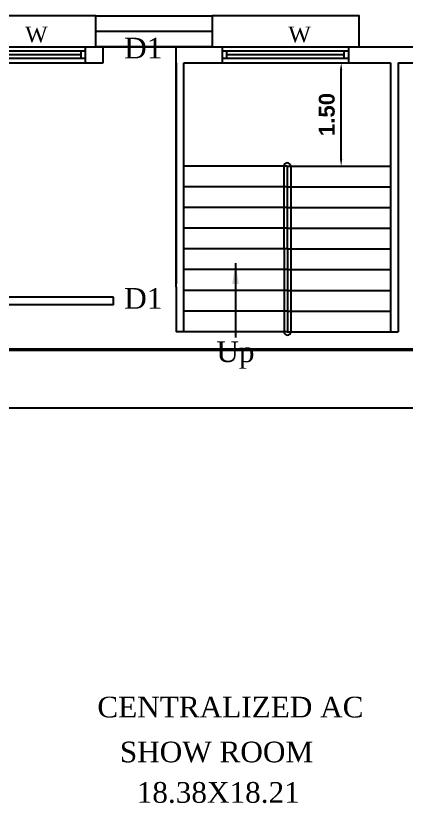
# Model space of a CAD drawing. Header units: metres. Extents: x -54 to 177, y -43 to 77.
# Drawn here: x 14.59 to 20.26, y 37.87 to 49.37 of the extents above; entities that cross this region are included whole.
import ezdxf
from ezdxf.lldxf.tags import DXFTag

# ---------------------------------------------------------------- set-up
doc = ezdxf.new("R2010")
doc.units = ezdxf.units.M
doc.header["$LTSCALE"] = 2
doc.header["$MEASUREMENT"] = 0
doc.header["$PDMODE"] = 34
doc.header["$PDSIZE"] = -2
doc.linetypes.add('CENTER', pattern=[2, 1.25, -0.25, 0.25, -0.25])
doc.layers.add('wall', color=7, linetype='Continuous')
doc.styles.add('ANAND', font='times.ttf')
doc.styles.get("Standard").update_dxf_attribs({"font": 'swisseb.ttf'})
tags = doc.linetypes.add('HIDDEN2', pattern=[4.7625, 3.175, -1.5875]).pattern_tags.tags
tags[6:7] = [DXFTag(74, 4), DXFTag(75, 0), DXFTag(340, '0'), DXFTag(46, 1.0), DXFTag(50, 0.0), DXFTag(44, 0.0), DXFTag(45, 0.0)]
tags[4:5] = [DXFTag(74, 4), DXFTag(75, 0), DXFTag(340, '0'), DXFTag(46, 1.0), DXFTag(50, 0.0), DXFTag(44, 0.0), DXFTag(45, 0.0)]
doc.dimstyles.new('V1', dxfattribs={"dimtxt": 0.23, "dimasz": 0.1, "dimexe": 0.05, "dimexo": 0.0625, "dimgap": 0.09, "dimtad": 1, "dimzin": 0, "dimdsep": 46, "dimtxsty": 'Standard', "dimcen": 0.09, "dimadec": 0, "dimazin": 0, "dimtfac": 1, "dimtix": 1, "dimtofl": 0, "dimtmove": 2, "dimatfit": 0, "dimfxl": 0, "dimtolj": 1, "dimtzin": 0, "dimarcsym": 0})

# ---------------------------------------------------------------- blocks, each defined once
blk = doc.blocks.new('*D89')
at = {"color": 0, "lineweight": -2}
for p, q in [((19.111, 48.691), (19.362, 48.691)), ((19.312, 47.291), (19.312, 48.591)), ((19.111, 47.191), (19.362, 47.191))]:
    blk.add_line(p, q, dxfattribs=at)
at = {"color": 0}
for points in [[(19.295, 48.591), (19.328, 48.591), (19.312, 48.691)], [(19.295, 47.291), (19.328, 47.291), (19.312, 47.191)]]:
    blk.add_solid(points, dxfattribs=at)
at = {"layer": 'Defpoints', "color": 0}
for p in [(19.049, 48.691), (19.312, 48.691), (19.049, 47.191)]:
    blk.add_point(p, dxfattribs=at)
at = {"color": 0, "insert": (19.104, 47.941), "char_height": 0.23, "attachment_point": 5, "rotation": 90}
blk.add_mtext('\\A1;1.50', dxfattribs=at)

msp = doc.modelspace()

# ---------------------------------------------------------------- linework, layer by layer
for p, q in [((17.438, 49.1464), (15.7512, 49.1464)), ((15.6012, 48.6914), (15.6012, 48.9214)), ((15.8588, 48.6914), (15.8588, 48.9214)), ((16.9188, 45.4414), (16.9188, 48.9214)), ((17.588, 48.6914), (17.588, 48.9214)), ((19.4214, 48.6914), (19.4214, 48.9214)), ((15.6012, 48.8575), (13.7679, 48.8575)), ((15.5373, 48.8064), (13.8318, 48.8064)), ((15.5373, 48.7553), (15.5373, 48.8575)), ((19.4214, 48.8575), (17.588, 48.8575)), ((17.6519, 48.7553), (17.6519, 48.8575)), ((19.3575, 48.8064), (17.6519, 48.8064)), ((19.3575, 48.7553), (19.3575, 48.8575)), ((8.6688, 48.6914), (15.8588, 48.6914)), ((15.6012, 48.7553), (13.7679, 48.7553)), ((16.9188, 48.6914), (16.9188, 45.4853)), ((17.0288, 48.6914), (19.6145, 48.6914)), ((17.0288, 44.7914), (17.0288, 48.6914)), ((19.4214, 48.7553), (17.588, 48.7553)), ((19.6145, 48.6914), (20.0288, 48.6914)), ((20.0288, 48.6914), (20.0288, 44.7914)), ((20.1388, 48.6914), (20.1388, 44.7914)), ((20.1388, 48.6914), (24.6816, 48.6914)), ((18.5288, 47.1914), (17.0288, 47.1914)), ((18.4788, 47.1914), (18.4823, 44.7914)), ((18.5288, 47.1914), (20.0288, 47.1914)), ((18.5288, 47.1914), (18.5323, 44.7914)), ((18.5788, 47.1914), (18.5823, 44.7914)), ((18.5288, 46.8914), (17.0288, 46.8914)), ((18.5288, 46.8914), (20.0288, 46.8914)), ((18.5288, 46.5914), (17.0288, 46.5914)), ((18.5288, 46.5914), (20.0288, 46.5914)), ((18.5288, 46.2914), (17.0288, 46.2914)), ((18.5288, 46.2914), (20.0288, 46.2914)), ((18.5288, 45.9914), (17.0288, 45.9914)), ((18.5288, 45.9914), (20.0288, 45.9914)), ((18.5288, 45.6914), (17.0288, 45.6914)), ((18.5288, 45.6914), (20.0288, 45.6914)), ((16.9188, 45.4414), (16.9188, 44.7914)), ((18.5288, 45.3914), (17.0288, 45.3914)), ((18.5288, 45.3914), (20.0288, 45.3914)), ((16.0088, 45.2914), (8.6688, 45.2914)), ((16.0088, 45.1814), (16.0088, 45.2914)), ((16.0088, 45.1814), (8.6688, 45.1814)), ((18.5288, 45.0914), (17.0288, 45.0914)), ((18.5288, 45.0914), (20.0288, 45.0914)), ((17.0288, 44.7914), (16.9188, 44.7914)), ((18.5288, 44.7914), (17.0288, 44.7914)), ((18.5288, 44.7914), (20.0288, 44.7914))]:
    msp.add_line(p, q)
at = {"linetype": 'HIDDEN2', "ltscale": 0.05}
msp.add_line((24.6816, 43.6814), (8.6688, 43.6814), dxfattribs=at)
at = {"linetype": 'HIDDEN2', "ltscale": 0.025}
for points in [[(15.7512, 48.9214), (15.7512, 49.3714), (13.6179, 49.3714), (13.6179, 48.9214)], [(19.5714, 48.9214), (19.5714, 49.3714), (17.438, 49.3714), (17.438, 48.9214)]]:
    msp.add_lwpolyline(points, dxfattribs=at)
for points in [[(15.7512, 49.3714), (17.438, 49.3714), (17.438, 48.9214), (15.7512, 48.9214)], [(8.4388, 48.9214), (28.2816, 48.9214), (28.2816, 30.2525), (8.4388, 30.2525)]]:
    msp.add_lwpolyline(points, close=True)
at = {"linetype": 'CENTER', "const_width": 0.05}
msp.add_lwpolyline([(7.5668, 44.5303), (28.9724, 44.5303)], dxfattribs=at)
for centre, start, end in [((18.5288, 47.1914), 0, 180), ((18.5323, 44.7914), 180, 0)]:
    msp.add_arc(centre, 0.05, start, end)
at = {"layer": 'wall'}
msp.add_line((20.0288, 44.7914), (20.1388, 44.7914), dxfattribs=at)

# ---------------------------------------------------------------- texts
at = {"style": 'ANAND'}
for s, height, p in [('W ', 0.23, (14.7234, 48.9869)), ('W ', 0.23, (18.5436, 48.9869)), ('D1', 0.3, (16.1627, 48.7546)), ('D1', 0.3, (16.1627, 45.1246)), ('Up', 0.3, (17.4996, 44.3511)), ('CENTRALIZED AC ', 0.3, (15.7725, 39.1988)), ('SHOW ROOM', 0.3, (16.0988, 38.5477)), ('18.38X18.21', 0.3, (16.344, 37.9609))]:
    msp.add_text(s, height=height, dxfattribs=at).set_placement(p)

# ---------------------------------------------------------------- dimensions: what is measured, and where the dimension line sits
dim = msp.add_linear_dim(base=(19.3115, 48.6914), p1=(19.0485, 47.1914), p2=(19.0485, 48.6914), angle=90, dimstyle='V1', override={"dimfxl": 9, "dimfxlon": 1, "dimarcsym": 1})
dim.commit()
dim.dimension.update_dxf_attribs({"geometry": '*D89', "text_midpoint": (19.1035, 47.9414)})

# ---------------------------------------------------------------- leaders
at = {"layer": 'wall'}
msp.add_leader([(17.7788, 45.7831), (17.7788, 44.7092)], dimstyle='V1', override={"dimasz": 0.3, "dimgap": 0.09, "dimtad": 0, "dimfxl": 9, "dimfxlon": 1, "dimarcsym": 1}, dxfattribs=at)

doc.saveas('drawing.dxf')
